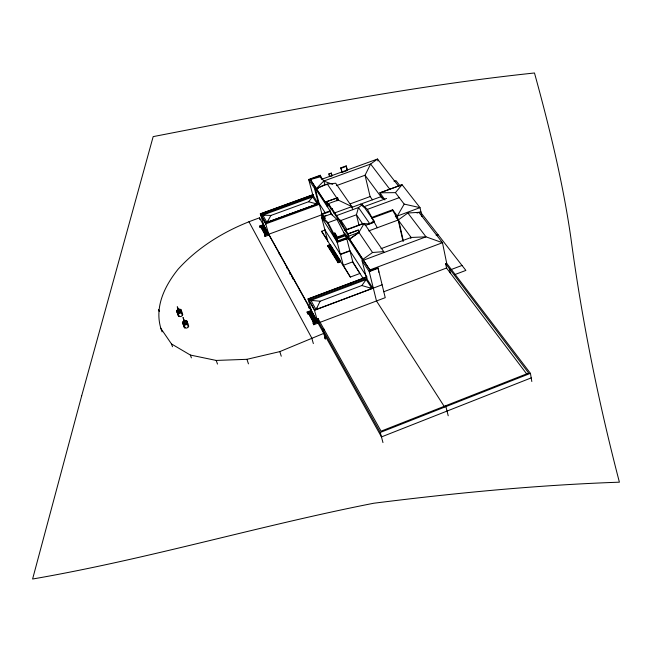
<?xml version="1.0" encoding="UTF-8"?>
<svg xmlns="http://www.w3.org/2000/svg" width="652" height="652" viewBox="0 0 652 652"><rect width="100%" height="100%" fill="white"/><g stroke="black" fill="none" stroke-linecap="round" stroke-linejoin="round"><path stroke-width="0.98" d="M178.624 310.425L177.662 307.597M177.556 307.94C176.831 305.299 179.463 314.036 178.705 310.425M162.079 331.868C153.277 309.333 163.905 286.953 178.029 269.292C199.928 245.07 228.819 228.493 259.455 217.874L263.359 224.883M366.171 279.561L310.841 300.352L316.057 309.61L320.116 301.224L361.86 285.519L366.171 279.561L371.974 288.534L370.002 288.151M312.732 196.904L308.535 201.737L270.882 215.462L266.994 222.536L262.797 215.087L312.732 196.904L317.402 204.133L315.495 203.831M421.901 216.497L420.018 207.646L402.072 184.72L380.018 192.796L395.414 192.633L404.183 204.1L397.304 216.04L402.985 241.191M316.057 309.61L317.035 307.988M268.037 221.028L266.994 222.536L318.249 203.823L312.756 194.744L260.303 213.832L264.133 226.268L260.287 227.67L260.009 227.165M395.414 192.633L402.072 184.72L380.026 192.796L380.923 196.692L384.892 199.895L380.026 192.796M398.559 186.13L377.524 159.039L370.621 164.043L323.734 181.052L316.236 188.705L318.176 188.387M337.752 218.762L340.972 220.466L346.937 229.455L362.569 223.685L369.839 223.799L374.191 222.104L373.881 220.808L362.422 204.622L358.478 207.548L336.571 215.592M373.881 220.808L369.839 223.799L358.478 207.548L356.424 214.777L359.007 225.209M368.755 230.914L398.201 220.017L407.867 213.008L418.91 212.348L442.48 242.715L446.718 263.384L530.435 373.343L531.82 381.51M383.93 252.544L383.71 251.615L372.545 252.503L362.822 259.414L363.05 260.344L426 236.839L442.48 242.715L369.317 270.132M326.163 184.834L325.226 184.41L316.236 188.705L327.32 184.043L335.682 183.228L351.852 206.611L352.618 209.7M160.734 328.258L171.468 343.922L190.368 355.055L216.219 360.434L246.953 359.317L279.822 351.607L323.791 333.376M446.718 263.384L445.666 263.783L528.699 373.074L381.061 431.176L317.956 318.469L316.872 318.885L380.279 432.455L530.435 373.343M531.209 377.891L381.469 436.921L317.679 322.398M383.735 291.754L446.538 268.029L527.02 374.378M450.964 269.618L462.007 265.445M366.815 276.847L308.037 298.909L314.476 310.287L318.062 323.09L313.751 324.729L313.033 322.854L317.345 321.216M316.962 321.558L315.935 322.365L310.254 312.031L311.273 311.257L316.913 321.379M313.033 322.854L313.416 323.547L317.728 321.909L268.771 234.231L322.112 214.687M313.368 324.028L314.248 323.702M320.083 322.324L385.234 297.662L378.111 268.29L377.728 267.719L370.352 270.857L349.439 239.105L358.91 232.365L364.183 223.4L383.71 251.615M454.77 274.614L465.87 270.409L421.07 212.878M310.344 312.911L307.777 313.881L307.068 312.031L311.33 310.425M307.068 312.031L307.434 312.707L311.705 311.094M373.572 287.931L314.639 310.034L308.42 298.958L366.921 277.002M314.443 310.311L382.113 284.802M313.783 322.854L308.64 313.547L310.254 312.031M350.36 277.051L359.945 273.465L352.781 261.827L343.319 265.356L350.36 277.051L321.591 231.297L325.218 229.96M333.4 234.427L334.011 234.198L333.808 233.4L334.826 233.017L337.426 237.043L345.381 234.101L362.724 260.474L362.064 260.718L369.219 271.623L378.111 268.29M367.19 278.102L308.738 300.059L308.42 298.958M182.307 315.209A1.687 0.954 -19.8 0 0 182.267 314.957L182.796 314.761L180.759 309.366L176.545 310.922L178.583 316.334L179.104 316.138A1.687 0.954 -19.8 0 0 180.62 316.554A1.687 0.954 -19.8 0 0 182.234 315.478M340.075 260.303C335.943 260.987 344.117 259.961 338.527 261.721L328.315 245.339M338.527 261.721L328.429 245.502L330.491 244.973L328.91 245.608L338.665 261.077L340.197 260.507M328.706 245.291L338.714 261.24L340.246 260.67M338.478 261.558L340.36 260.857M338.225 262.055L340.515 261.199L338.274 262.218L327.923 245.576L338.274 262.218M338.046 262.699L340.67 261.533L338.046 262.699L327.459 245.657L330.116 244.859M188.012 327.239A1.712 0.978 -19.8 0 1 186.342 328.095A1.712 0.978 -19.8 0 1 185.021 327.622L184.483 327.817L182.413 322.324L186.684 320.735L188.754 326.228L188.224 326.424A1.712 0.978 -19.8 0 1 188.192 326.962M380.996 248.689L411.127 237.458L426 236.839L407.867 213.008M182.413 322.324L183.383 324.753L187.662 323.156M183.514 325.389L184.051 325.193A1.703 0.97 -19.8 0 1 184.011 324.932M436.155 235.388L438.046 234.679M336.921 241.24L346.514 237.695L345.731 234.63L336.742 237.956L333.808 233.4M337.206 241.802L346.799 238.249L346.937 238.787L337.353 242.34L321.354 216.994L327.459 222.902L337.353 242.34M340.588 240.669L343.205 239.7M327.972 245.747L330.417 245.054M417.027 213.041L420.866 211.623M176.545 310.922L177.483 313.286L181.712 311.721M177.646 313.962L178.167 313.767A1.679 0.945 -19.7 0 1 178.208 313.253M366.269 276.008L349.831 250.686L340.311 254.223L337.108 241.957M327.826 241.216L324.769 229.732L340.483 254.5L350.002 250.963L352.993 262.666L363.107 278.38M341.852 223.53L331.892 208.493L331.183 208.754L341.126 223.791L341.852 223.53L345.324 229.936M341.126 223.791L341.298 224.443L342.015 224.182M386.563 198.412L364.215 206.619L367.378 209.382L371.844 217.409L392.626 209.748L397.304 216.04L420.018 207.646L404.183 204.1M371.852 217.409L372.039 218.208L392.806 210.547L398.201 220.017M341.298 224.443L344.28 228.958L345.006 228.689M344.28 228.958L344.46 229.667L345.185 229.398L348.184 233.938M344.916 230.515L364.183 223.4L364.541 224.867M365.593 225.372L374.191 222.104M358.323 230.001L348.087 233.791L349.537 239.26L359.007 232.519L358.429 230.156L347.459 234.207L344.46 229.667M336.97 238.852L345.959 235.535M348.69 236.146L358.91 232.365L372.545 252.503M319.121 203.4L265.445 223L269.007 235.013L265.12 236.44L264.476 234.769L268.363 233.343M267.964 233.489L264.573 235.095M336.742 237.956L337.532 241.012L328.062 222.674L322.112 216.929L321.346 214.068L330.075 210.873L330.817 213.734L336.937 219.414L345.658 236.057M350.263 203.84L370.108 196.57L372.455 199.805M264.476 234.769L264.785 235.331L268.673 233.905L263.522 224.655L259.675 226.057L260.287 227.67M323.359 216.806L331.077 213.978L330.401 211.37L322.667 214.198L325.242 218.616L323.637 219.202M264.81 235.877L265.6 235.592M324.72 215.975L326.465 215.331M333.881 213.204L351.852 206.611L338.192 200.066L327.32 184.043M351.42 207.515L380.923 196.692M321.346 214.068L324.044 218.265L325.055 217.898M327.459 222.902L336.937 219.414M367.378 209.382L399.26 197.654M318.013 201.721L318.616 201.501M313.433 194.655L260.637 213.864L265.633 222.764L319.032 203.277L325.185 212.748M327.288 206.643L326.008 201.721L337.606 197.768L338.192 200.066L327.451 203.986M260.303 213.832L265.943 223.807L319.309 204.32M337.606 197.768L326.856 201.688L327.255 203.22M263.807 225.168L259.961 226.57L259.675 226.057M260.058 226.896L263.408 225.307L268.013 233.66M265.152 234.769L261.077 227.385L262.397 226.04L266.937 234.231M329.219 204.842L329.399 205.535L328.698 205.796L328.518 205.103L329.219 204.842L332.055 209.137L331.892 208.493M394.012 181.272L395.919 180.58L400.214 186.097M329.447 176.464L329.896 176.309M330.703 176.276L332.039 175.787L331.257 173.106L328.812 173.986L329.594 176.676M347.467 170.441L346.163 165.91L340.776 167.857L342.088 172.389L346.571 170.767M321.281 178.575L320.287 175.258L308.673 179.463L314.427 188.224L315.03 188.004L330.401 211.37M315.568 192.511L316.171 192.291M336.359 185.673L365.038 175.241L370.621 164.043L389.676 189.088M313.115 195.91L260.947 214.899L260.637 213.864M326.44 204.198L310.156 179.324L320.499 175.575M340.776 167.857L341.061 168.257L346.457 166.309M331.403 173.31L328.812 173.986M321.363 179.398L377.524 159.039L377.973 160.979M310.222 179.577L320.792 176.7L323.734 181.052L324.989 184.516M270.882 215.462L262.797 215.087L264.655 215.404M320.116 301.224L310.841 300.352L312.756 300.743M308.535 201.737L317.402 204.133M361.86 285.519L371.974 288.534M323.734 181.052L332.748 184.353M177.442 307.491L177.743 307.891M360.646 204.133L364.411 207.417L364.215 206.627M177.393 307.198L177.262 306.75L177.58 307.605M382.096 198.273L365.038 175.241L370.108 196.57M395.275 216.065L411.127 237.458M332.039 175.787L331.257 173.106M362.569 223.685L356.424 214.777L340.972 220.466L341.461 222.356M378.649 270.515L377.728 267.719M326.701 201.468L329.399 205.535M328.518 205.103L331.355 209.398L331.183 208.754M326.008 201.721L328.698 205.796M321.591 231.297L327.606 240.384M310.156 179.324L327.426 205.543M370.646 271.085L349.456 238.925L348.73 239.194L347.459 234.207M330.743 212.674L332.406 215.209M343.889 232.682L345.739 235.502L345.381 234.101M346.937 238.787L346.693 238.404L349.831 250.686M372.903 288.184L366.538 278.347L362.064 260.718M445.675 405.748L448.226 415.772M444.485 406.832L376.497 300.971L369.219 271.623M330.491 244.973L340.034 260.132M329.236 245.307L339.04 260.93M184.076 320.303L183.025 317.5L184.337 321.045M260.604 214.858L265.755 224.035M264.59 227.092L268.241 233.636M268.697 234.459L311.33 311.012L311.102 310.181M316.269 319.871L311.664 311.599L308.037 298.909M310.776 311.64L316.456 321.941M262.862 225.69L267.459 234.044M324.452 337.386L325.405 339.105L322.593 329.138M309.7 312.463L315.372 322.813M261.925 226.431L266.464 234.622M309.154 312.895L314.769 323.042M372.039 218.208L377.304 227.752M261.444 226.823L265.576 234.394M261.012 227.189L265.543 235.396M308.583 313.343L313.718 322.642M248.934 221.704L311.729 337.956L313.359 343.588M346.098 236.904L346.799 238.249M336.375 236.399L334.826 233.017M184.157 321.925A1.956 1.117 -19.8 0 0 183.905 323.93A1.956 1.117 -19.8 0 0 186.871 322.561A1.956 1.117 -19.8 0 0 184.622 321.713L185.029 322.96L184.198 320.792M184.483 321.444L184.369 321.118M182.951 322.129A1.712 0.97 -19.8 0 1 184.19 320.629L184.19 320.621A1.712 0.97 -19.8 0 1 186.154 320.939M171.468 343.922L172.503 346.734M158.558 309.561L159.235 311.403M179.104 316.138L178.012 313.09A1.687 0.954 -19.7 0 0 179.952 313.384A1.687 0.954 -19.7 0 0 181.183 311.917L182.267 314.957M177.483 313.286L178.583 316.334M190.368 355.055L191.386 357.866M185.021 327.622L183.921 324.557A1.712 0.978 -19.8 0 0 185.885 324.867A1.712 0.978 -19.8 0 0 187.132 323.359L188.224 326.424M183.383 324.753L184.483 327.817M186.684 320.735L187.776 323.799M180.759 309.366L181.851 312.406M216.219 360.434L217.483 364.06M246.953 359.317L248.453 363.857M279.822 351.607L281.257 356.22M264.785 235.331L265.12 236.44M259.455 217.874L259.985 219.634M265.633 222.764L265.943 223.807M279.064 253.074L279.578 254.826M286.709 266.798L287.222 268.567M291.957 276.212L292.748 278.942M289.317 271.476L290.116 274.231M307.434 312.707L307.777 313.881M308.209 305.405L308.991 308.127M313.416 323.547L313.751 324.729M317.956 318.469L318.673 320.996M323.694 328.722L324.174 330.417M327.459 245.657L330.32 244.989M308.673 179.463L313.253 196.586M324.044 218.265L324.24 218.982M380.279 432.455L382.968 442.578M315.03 188.004L321.86 213.742M314.427 188.224L318.706 204.532M321.721 217.931L324.924 229.969M340.483 254.5L343.539 266.195M350.809 282.854L351.281 284.688M320.287 175.258L320.931 177.743M337.451 197.54L338.038 199.838M336.334 198.232L337.002 200.832M341.061 168.257L342.088 172.389M346.163 165.91L347.182 170.042M362.422 204.622L362.757 205.975M378.453 270.71L378.82 272.234M392.626 209.748L392.806 210.547M398.804 220.824L403.352 241.036M410.458 236.562L410.89 238.51M445.666 263.783L446.538 268.029M449.456 268.763L450.32 273.025M177.075 310.735A1.687 0.945 -19.7 0 1 178.306 309.268A1.687 0.945 -19.7 0 1 180.237 309.561M180.115 310.14A1.923 1.084 -19.7 0 1 180.694 311.558A1.923 1.084 -19.7 0 1 178.135 312.512A1.923 1.084 -19.7 0 1 177.564 311.094M177.874 310.792A1.923 1.084 -19.7 0 1 178.265 310.531M178.721 310.319A1.923 1.084 -19.7 0 1 179.202 310.181M81.655 395.911L32.6 579.017C147.458 559.196 259.406 525.683 373.751 503.238C455.3 492.985 537.24 485.023 619.4 482.187C598.414 401.722 581.894 320.189 570.867 237.768C562.831 181.998 549.416 127.254 534.477 72.983C406.163 86.545 279.7 112.079 153.171 136.618L81.655 395.911M183.929 323.637A1.956 1.108 -19.8 0 0 186.798 322.031A1.956 1.108 -19.8 0 0 184.043 321.607A1.956 1.108 -19.8 0 0 183.929 323.637M178.029 312.194A1.932 1.084 -19.7 0 0 180.865 310.613A1.932 1.084 -19.7 0 0 178.151 310.213A1.932 1.084 -19.7 0 0 178.029 312.194"/></g></svg>
